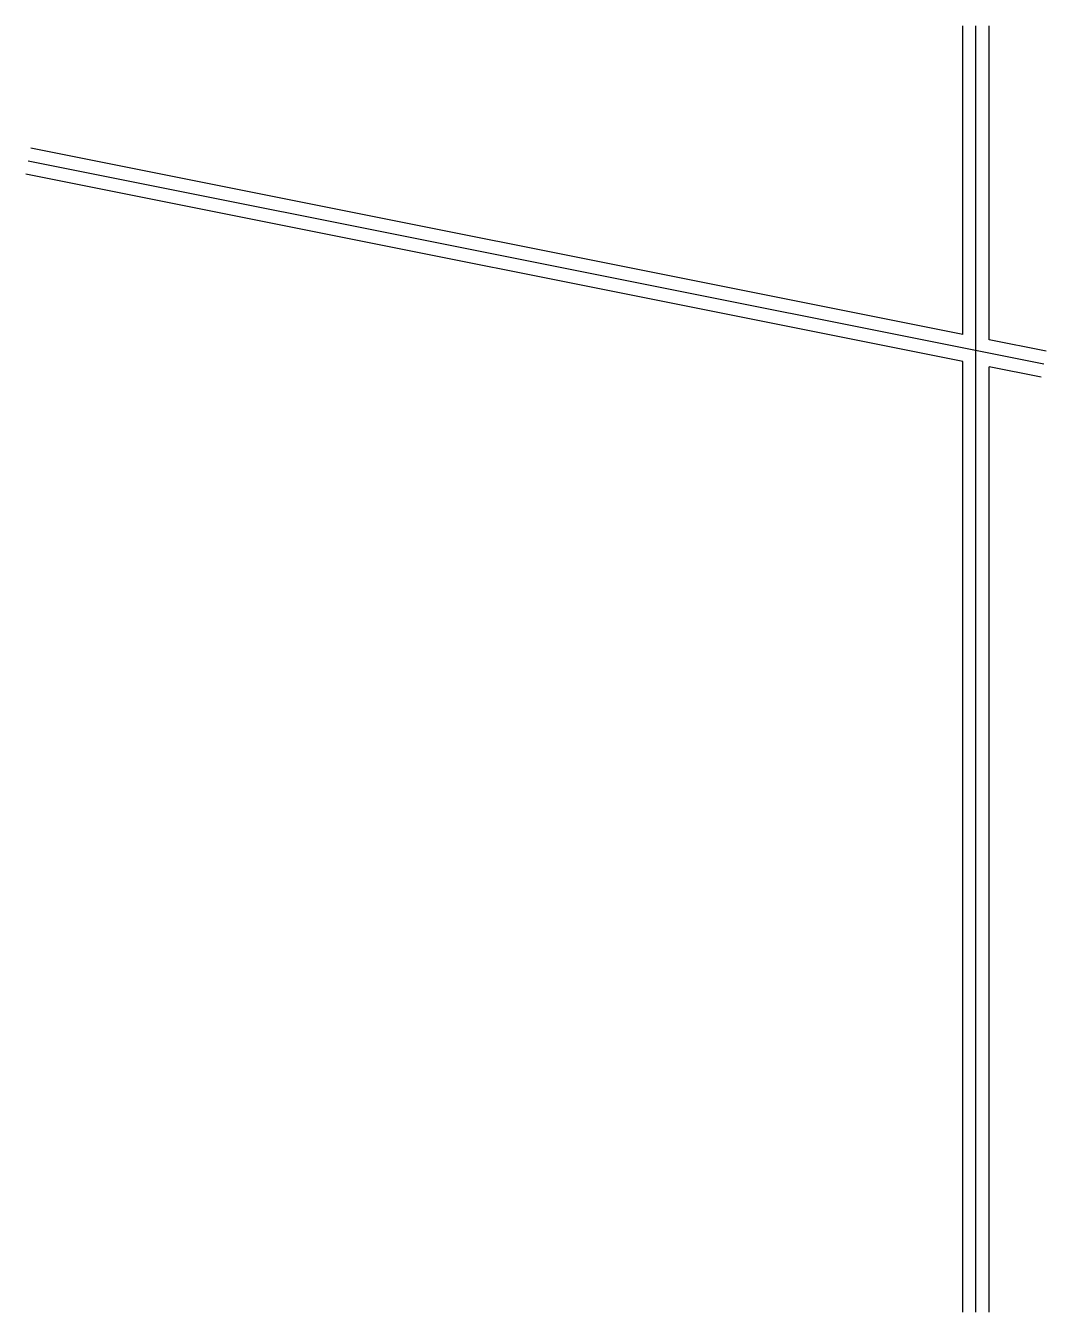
# Model space of a CAD drawing. Units: millimetres at full size, sheet at 1:100. Extents: x -7957 to 15120, y -20326 to 8755.
import ezdxf

# ---------------------------------------------------------------- set-up
doc = ezdxf.new("R2010")
doc.units = ezdxf.units.MM
doc.header["$LTSCALE"] = 100
doc.layers.add('0-0', color=7, linetype='Continuous')

msp = doc.modelspace()

# ---------------------------------------------------------------- linework, layer by layer
at = {"layer": '0-0'}
for p, q in [((13230.6, 1774.1), (13230.6, 8755.1)), ((13530.6, -20326.5), (13530.6, 8755.1)), ((13830.6, 1654.1), (13830.6, 8755.1)), ((13230.6, 1774.1), (-7839.1, 5988.1)), ((15061.2, 1102), (-7898, 5693.9)), ((13230.6, 1162.2), (-7956.8, 5399.7)), ((15120.1, 1396.2), (13830.6, 1654.1)), ((13230.6, -20326.5), (13230.6, 1162.2)), ((13830.6, -20326.5), (13830.6, 1042.2)), ((15002.4, 807.9), (13830.6, 1042.2))]:
    msp.add_line(p, q, dxfattribs=at)

doc.saveas('drawing.dxf')
